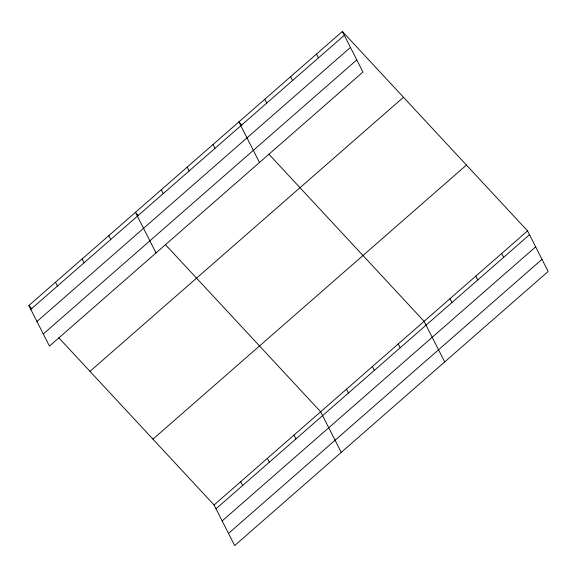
<?xml version="1.0" encoding="UTF-8"?>
<svg xmlns="http://www.w3.org/2000/svg" width="577" height="577" viewBox="0 0 577 577"><rect width="100%" height="100%" fill="white"/><g stroke="black" fill="none" stroke-linecap="round" stroke-linejoin="round"><path stroke-width="0.87" d="M342.349 31.454L362.94 72.038L49.442 346.121L28.85 305.529L342.349 31.454L527.558 230.879L548.15 271.471L234.651 545.546L214.06 504.962L58.811 337.79M30.797 309.373L344.303 35.291M36.95 321.497L350.455 47.422M43.289 333.996L356.788 59.914M89.969 371.343L403.467 97.261M152.941 439.147L466.44 165.065M214.06 504.962L527.558 230.879M216.007 508.799L529.506 234.724M222.159 520.93L535.658 246.848M228.499 533.422L541.998 259.34M241.893 125.122L238.892 121.898L259.491 162.49M268.853 154.16L424.102 321.324L444.694 361.916M138.437 215.567L135.444 212.343L156.035 252.935M165.397 244.605L320.646 411.769L341.238 452.361M28.85 305.529L31.843 308.76M501.694 253.491L503.642 257.335M475.83 276.102L477.778 279.946M449.966 298.713L451.914 302.557M316.484 54.065L318.439 57.902M290.62 76.676L292.575 80.513M398.238 343.935L400.186 347.78M264.756 99.287L266.711 103.124M372.374 366.546L374.322 370.391M346.51 389.158L348.458 393.002M213.036 144.51L214.983 148.354M187.172 167.121L189.119 170.965M293.996 435.072L295.951 438.909M161.308 189.732L163.255 193.576M267.353 458.369L269.3 462.206M240.703 481.665L242.65 485.502M108.793 235.64L110.741 239.484M82.143 258.936L84.098 262.78M55.5 282.232L57.448 286.077"/></g></svg>
